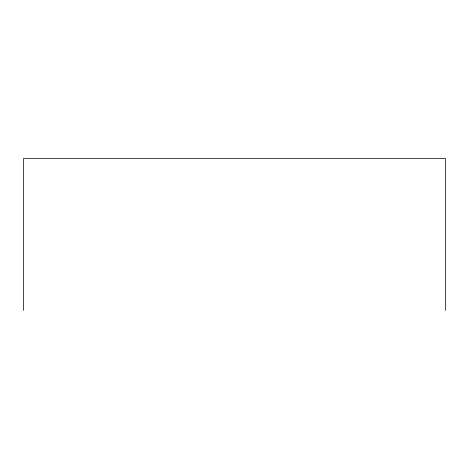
<?xml version="1.0" encoding="UTF-8"?>
<svg xmlns="http://www.w3.org/2000/svg" width="469" height="469" viewBox="0 0 469 469"><rect width="100%" height="100%" fill="white"/><g stroke="black" fill="none" stroke-linecap="round" stroke-linejoin="round"><path stroke-width="0.7" d="M445.55 310.431L445.55 158.569L23.45 158.569L23.45 310.431"/></g></svg>
